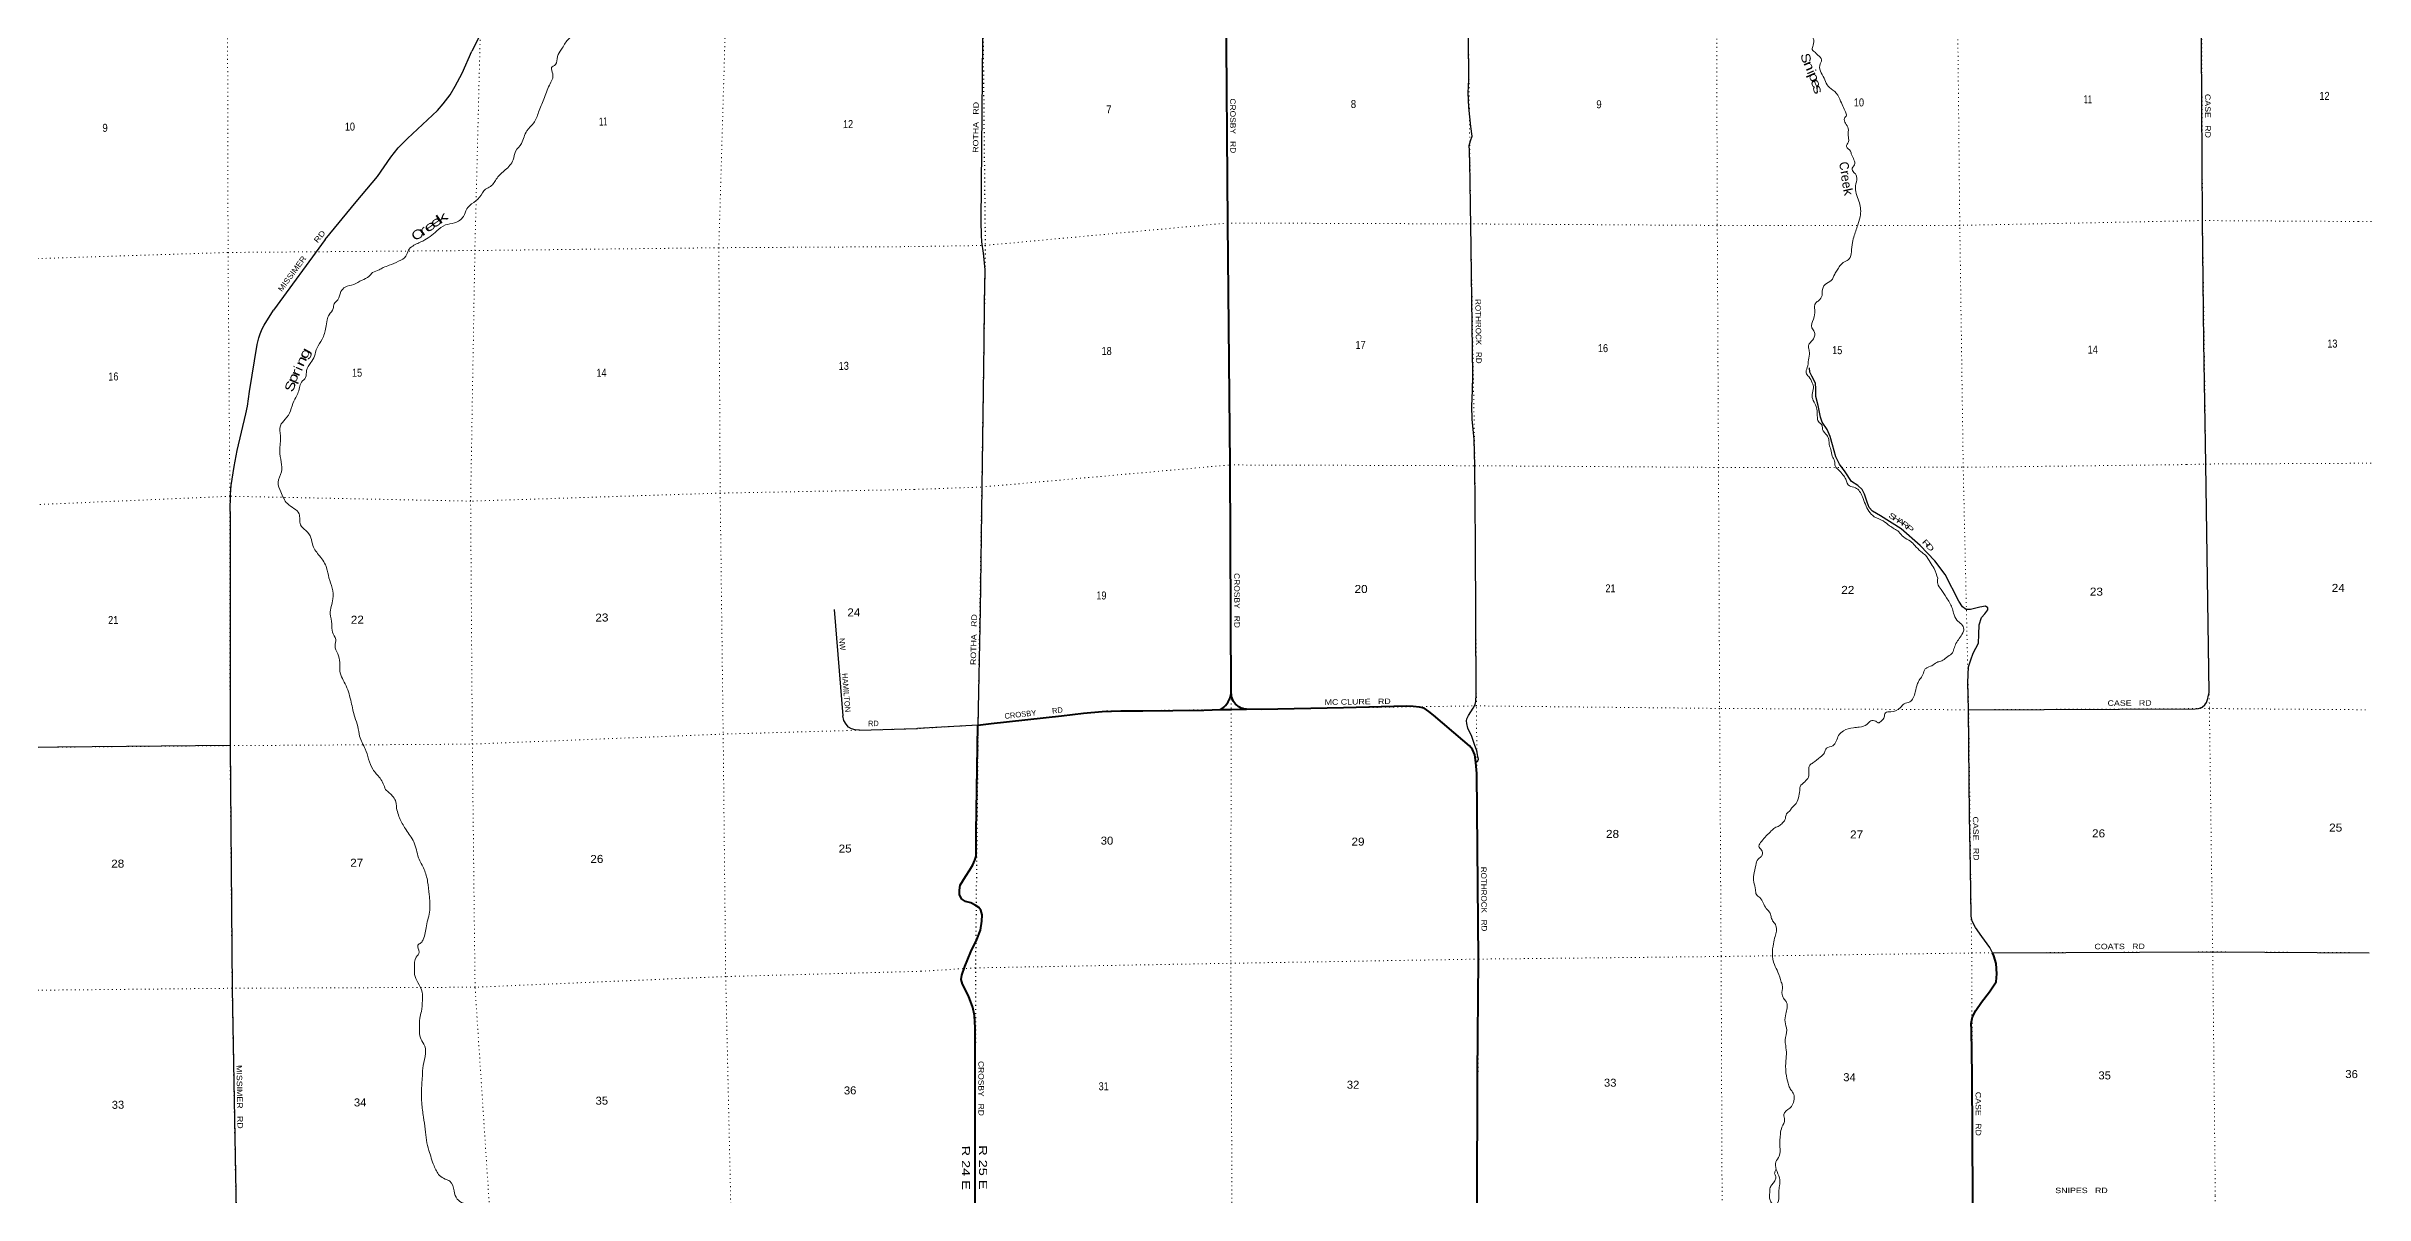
# Model space of a CAD drawing. Header units: feet. Extents: x 245918 to 509309, y -547785 to -360805.
# Drawn here: x 297613 to 348309, y -435952 to -410830 of the extents above; entities that cross this region are included whole.
import ezdxf
from ezdxf.enums import TextEntityAlignment as Align

# ---------------------------------------------------------------- set-up
doc = ezdxf.new("R2010")
doc.units = ezdxf.units.FT
doc.header["$LTSCALE"] = 60
doc.linetypes.add('DOTTED', pattern=[1.5, 0.3, -1.2])
for name, color, linetype, lineweight in [('26', 7, 'Continuous', 40), ('27', 7, 'Continuous', 13), ('29', 7, 'Continuous', 25), ('39', 7, 'Continuous', 13), ('6', 7, 'DOTTED', 25), ('7', 7, 'DOTTED', 13)]:
    doc.layers.add(name, color=color, linetype=linetype, lineweight=lineweight)
doc.layers.add('30', color=7, linetype='Continuous')
doc.layers.add('41', color=7, linetype='Continuous')

msp = doc.modelspace()

# ---------------------------------------------------------------- linework, layer by layer
at = {"layer": '26'}
for points in [[(323523.87, -424982.69), (323497.79, -419987.83), (323447.07, -414695.38), (323414.96, -409839.66)], [(323287.47, -425341.35), (323312.47, -425325.35), (323322.29, -425319.07), (323362.02, -425287.96), (323398.27, -425252.86), (323430.66, -425214.17), (323458.83, -425172.3), (323482.47, -425127.72), (323501.31, -425080.91), (323515.17, -425032.39), (323523.87, -424982.69)], [(323287.47, -425341.35), (323520.14, -425340.44), (323855.12, -425333.98)], [(323855.12, -425333.98), (323849.27, -425333.5), (323812.23, -425328.19), (323775.94, -425319.04), (323740.8, -425306.15), (323707.21, -425289.65), (323675.52, -425269.74), (323646.09, -425246.62), (323619.24, -425220.55), (323595.26, -425191.81), (323574.41, -425160.73), (323556.93, -425127.64), (323543, -425092.9), (323532.78, -425056.9), (323526.38, -425020.03), (323523.87, -424982.69)], [(328905.07, -436233.69), (328913.07, -433325.32), (328933.26, -430798.9), (328897.96, -426738.7), (328871.76, -426495.3), (328848.5, -426328.36), (328796.93, -426209.53), (328733.11, -426132.85), (328589.31, -426007.56), (327946.1, -425461.83), (327848.22, -425380.97), (327742.25, -425312.13), (327640.09, -425283.51), (327499.76, -425270.79), (327359.37, -425268.12), (325979.31, -425299.79), (324186.04, -425337.56), (323855.12, -425333.98)], [(317921.45, -436334.6), (317924.92, -433519.77), (317923.41, -432861.02), (317925.56, -432305.03), (317908.36, -432029.49), (317876.82, -431858.22), (317775.78, -431600.47), (317648.63, -431348.62), (317621.06, -431241.96), (317629.54, -431147.54), (317696.62, -430960.93), (317832.54, -430641.99), (317960.22, -430367.22), (318043.42, -430166.62), (318070.47, -429965.75), (318075.12, -429833.12), (318047.53, -429730.48), (318007.72, -429667.98), (317927.72, -429619.37), (317827.69, -429566.64), (317715.52, -429535.96), (317627.56, -429477.25), (317579.87, -429384.57), (317578.33, -429288.09), (317598.91, -429177.63), (317712.14, -428989.23), (317807.11, -428842.96), (317871.83, -428732.71), (317916.42, -428634.44), (317948.95, -428544.14), (317947.74, -428379.32), (317947.47, -428019.54), (317984.82, -425678.12), (318277.8, -425647.34), (319814.99, -425473.7), (320292.62, -425417.66), (320703.97, -425379.41), (321107.16, -425369.25), (321590.55, -425365.5), (322246.42, -425362.57), (322922.4, -425349.68), (323287.47, -425341.35)], [(339503.62, -443874.3), (339601.94, -441534.18), (339740.96, -435991.38), (339723.64, -433342.18), (339710.4, -432343.17), (339705.03, -432208.48), (339735.84, -432059.89), (339808.69, -431925.57), (339933.92, -431743.25), (340103.51, -431512.91), (340252.99, -431292.52), (340267.86, -431119.73), (340250.89, -430894.54), (340203.58, -430723.47), (340173.59, -430663.17)]]:
    msp.add_lwpolyline(points, dxfattribs=at)
at = {"layer": '29'}
for p, q in [((307368.76, -410038.61), (306918.27, -410933.58)), ((303710.17, -415053.66), (302577.16, -416598.77)), ((301631.02, -421009.79), (301629.75, -426128.61)), ((314838.96, -423147.35), (315028.32, -425475.06)), ((315394.58, -425789.07), (316665.82, -425755.87)), ((317984.82, -425678.12), (316665.82, -425755.87))]:
    msp.add_line(p, q, dxfattribs=at)
for points in [[(339649.85, -425344.22), (344599.86, -425319.73), (344676.24, -425315.69), (344758.35, -425287.73), (344817.94, -425236.94), (344848.22, -425181.26), (344874.83, -425118.5), (344888.51, -425062.82), (344909.02, -424963.18), (344836.39, -419967.96), (344791.1, -417296.51), (344763.77, -414641.23), (344736.41, -409502.41)], [(318091.41, -409892.76), (318049.93, -414661.86), (318054.5, -414961.36), (318065.84, -415106.13), (318100.74, -415355.53), (318135.13, -415711.46), (318123.57, -416445.04), (318111.28, -417331.37), (318068.07, -420470.71), (318035.08, -423155.86), (317984.79, -425684.14)], [(328871.76, -426495.3), (328920.05, -426463.37), (328932.26, -426427.25), (328922.42, -426389.01), (328910.69, -426326.65), (328904.93, -426272.35), (328889.13, -426222.03), (328849.49, -426123.35), (328782.25, -425926.06), (328700.87, -425748.8), (328673.28, -425646.16), (328671.57, -425585.85), (328675.79, -425541.66), (328714.25, -425469.48), (328817.3, -425311.18), (328859.82, -425226.96), (328876.18, -425162.72), (328882.95, -425005.98), (328862.8, -421695.48), (328852.89, -420005.07), (328833.61, -419428.12), (328789.59, -418989.74), (328784.96, -418702.29), (328798.63, -418362.68), (328810.27, -418027.07), (328762.05, -414714.44), (328755.69, -414368.69), (328752.64, -413753.63), (328731.67, -413110.35), (328728.18, -413001.79), (328758.78, -412895.41), (328791.36, -412793.06), (328762.3, -412581.87), (328718.19, -412161.59), (328705.68, -411843.95), (328721.1, -411558.61), (328701.91, -409759.51)], [(303710.17, -415053.66), (304389.07, -414228.13), (304855.11, -413680.07), (305149.45, -413254.71), (305308.89, -413052.26), (305509.2, -412845.71), (306163.3, -412232.21), (306294.12, -412087.02), (306441.28, -411888.65), (306551.67, -411700.51), (306702.92, -411414.21), (306918.27, -410933.58)], [(301631.02, -421009.79), (301641.88, -420637.16), (301658.24, -420438.8), (301723.64, -420019.57), (301789.05, -419669.88), (301977.11, -418868.24), (302013.9, -418700.55), (302058.87, -418377.44), (302222.39, -417354.94), (302259.18, -417203.61), (302287.79, -417119.76), (302332.76, -417011.38), (302377.74, -416929.58), (302577.16, -416598.77)], [(340173.59, -430663.17), (340112.19, -430542.14), (339936.83, -430306.15), (339799.41, -430104.5), (339723.86, -429965.46), (339704.56, -429855.65), (339690.85, -428816.19), (339670.79, -427659.79), (339649.85, -425344.22), (339633.82, -424749.03), (339649.4, -424405.38), (339697.8, -424250.49), (339752.08, -424108.58), (339863.48, -423883.99), (339874.41, -423695.11), (339877.42, -423488.1), (339932.34, -423327.56), (340002.96, -423241.47), (340071.55, -423159.38), (340071.77, -423113.16), (340019.8, -423076.73), (339897.36, -423096.25), (339692.53, -423147.54), (339594.24, -423149.09), (339512.3, -423088.4), (339436.67, -422967.45), (339138.62, -422385.17), (338907.4, -422086.6), (338590.13, -421747.43), (338172.67, -421387.69), (337718.77, -421100.13), (337548.77, -420998.83), (337474.93, -420922.11), (337431.38, -420803.31), (337372.05, -420628.17), (337318.41, -420521.39), (337226.56, -420436.53), (337090.58, -420351.47), (336949.21, -420137.75), (336827.68, -419968.34), (336746.21, -419809.17), (336671.26, -419547.52), (336622.01, -419362.37), (336554.52, -419215.33), (336449, -419054.03), (336411.44, -418939.29), (336358.52, -418683.78), (336311.31, -418492.61), (336310.13, -418319.75), (336298.67, -418201.1), (336219.2, -418043.95), (336177.49, -417959.34), (336169.91, -417866.84)], [(315394.58, -425789.07), (315302.21, -425785.46), (315222.49, -425763.98), (315157.09, -425722.06), (315099.85, -425657.64), (315054.88, -425578.91), (315028.32, -425475.06)], [(301629.75, -426128.61), (296337.19, -426175.48), (291137.85, -426169.62)], [(301629.75, -426128.61), (301675.23, -431446.53), (301768.36, -436721.6), (301811.96, -442049.61)], [(340174.32, -430663.41), (344987.54, -430641.53), (348409.25, -430659.74)]]:
    msp.add_lwpolyline(points, dxfattribs=at)
at = {"layer": '39'}
for points in [[(309879.22, -410005.06), (309672.32, -410223.05), (309409.74, -410413.47), (309178.87, -410571.31), (309017.72, -410686.02), (308877.75, -410894.95), (308789.37, -411054.95), (308745.3, -411228.46), (308661.83, -411295.9), (308687.49, -411428.28), (308616.22, -411676.53), (308489.49, -411985.83), (308378.53, -412270.8), (308270.97, -412505.45), (308122.57, -412680.31), (308059.94, -412811.83), (308003.44, -412953.32), (307871.09, -413127.98), (307823.15, -413313.59), (307649.2, -413533.02), (307468.75, -413712.33), (307326.47, -413895.15), (307216.85, -413956.9), (307088.49, -414129.49), (306913.7, -414278.56), (306810.65, -414386.47), (306732.38, -414552.38), (306541.42, -414691.6), (306339.32, -414738.47), (306152.25, -414867.59), (305845.9, -415088.75), (305624.48, -415198.21), (305531.3, -415291.92), (305474.68, -415423.35), (305317.47, -415531.98), (305111.84, -415619.11), (304980.03, -415671.1), (304892.31, -415718.49), (304746.58, -415780.71), (304667.32, -415864.19), (304515.81, -415946.59), (304336.31, -416037.41), (304150.41, -416096.13), (304055.29, -416195.9), (303985.21, -416375.77), (303903.99, -416463.3), (303885.18, -416568.1), (303796.51, -416703.98), (303755.65, -416811.08), (303723.61, -416984.43), (303644.38, -417238.82), (303532.27, -417427.28), (303474.24, -417609.01), (303399.67, -417748.73), (303303.41, -417920.9), (303283.16, -418073.98), (303194.09, -418175.68), (303112.83, -418428.09), (303022.47, -418590.13), (302952.79, -418804.18), (302838.62, -418988.65), (302729.94, -419128.81), (302732.58, -419349.96), (302718.46, -419679.91), (302749.48, -419924.83), (302754.08, -420141.93), (302680.54, -420368.1), (302743.25, -420578.41), (302884.75, -420833.95), (303138.21, -421055.85), (303173.22, -421298.7), (303285.02, -421419.9), (303399.29, -421579.27), (303441.5, -421753.66), (303588.66, -421978.96), (303742.27, -422240.37), (303792.99, -422454.86), (303863.96, -422685.18), (303880.82, -422920.22), (303820.49, -423244.74), (303857.23, -423465.45), (303869.4, -423644.25), (303941.54, -423804.17), (303927.15, -423943.1), (303985.46, -424121.3), (304031.85, -424309.71), (304034.09, -424496.68), (304166.35, -424818.69), (304279.01, -425179.17), (304359.14, -425503.87), (304423.78, -425708.12), (304464.47, -425922.75), (304584.16, -426200.69), (304661.08, -426424.89), (304749.99, -426644.92), (304910.86, -426841.89), (305030.19, -427089.67)], [(336297.45, -410961.24), (336231.55, -410900.63), (336250.06, -410806.25), (336252.79, -410655.52), (336147.38, -410470.1), (336108.03, -410311.13), (336032.35, -410200.23), (336020.88, -410083.59), (336015.54, -409942.87), (335941.85, -409836), (335864.1, -409737.14), (335860.29, -409694.92), (335867.88, -409647.76)], [(338973.76, -422466.8), (338894.55, -422255.38), (338810.99, -422114.29), (338703.41, -421965.04), (338605.53, -421882.17), (338473.78, -421750.9), (338375.97, -421653.96), (338225.98, -421562.81), (338120.23, -421449.75), (337920.28, -421320.17), (337780.41, -421210.97), (337586.3, -421119.61), (337468.54, -421000.46), (337391.05, -420847.34), (337325.65, -420684.23), (337264.05, -420565.35), (337172.17, -420486.53), (337043.99, -420447.73), (336962.47, -420300.62), (336900.77, -420201.84), (336805.01, -420094.86), (336733.21, -420010.11), (336717.69, -419901.49), (336668.06, -419794.73), (336636.68, -419647.86), (336599.09, -419539.14), (336593.59, -419432.59), (336549.91, -419339.92), (336456.28, -419208.84), (336444.64, -419126.37), (336364.84, -419037.56), (336341.24, -418940.97), (336339.74, -418834.43), (336314.28, -418707.69), (336252.73, -418578.76), (336225.3, -418443.96), (336256.09, -418297.38), (336230.52, -418192.74), (336152.96, -418055.7), (336095.17, -417977.04), (336121.81, -417858.58), (336148.7, -417689.87), (336167.54, -417527.15), (336159.77, -417474.85), (336148.2, -417378.32), (336190.65, -417308.17), (336257.24, -417226.08), (336274.03, -417071.39), (336224.27, -416990.76), (336255.3, -416795.94), (336286.25, -416615.19), (336280.75, -416508.64), (336307.13, -416444.44), (336375.6, -416388.49), (336444.29, -416284.29), (336446.76, -416187.83), (336511.65, -416041.41), (336646.47, -415949.59), (336721.32, -415817.28), (336773.9, -415727.08), (336834.52, -415634.91), (336937.26, -415540.93), (337035.84, -415479.09), (337084.72, -415324.55), (337109.77, -415119.65), (337148.61, -414969.09), (337234.11, -414706.19), (337285.18, -414513.47), (337250.51, -414217.85), (337193.15, -414050.75), (337177.91, -413881.84), (337202.84, -413703.07), (337185.11, -413636.66), (337125.26, -413570.05), (337101.43, -413521.7), (337152.05, -413421.44), (337142.55, -413312.86), (337088.95, -413198.04), (337065.25, -413121.55), (336979.47, -413024.66), (337022.11, -412916.33), (337014.75, -412779.62), (337015.48, -412626.86), (336955.86, -412514.02), (336936.33, -412403.38), (336976.72, -412345.29), (336957.07, -412262.79), (336899.48, -412141.92), (336834.04, -411986.84), (336720.53, -411817.47), (336574.67, -411702.21), (336505.14, -411565.21), (336427.67, -411408.07), (336394.34, -411249.12), (336435.06, -411122.69), (336353.33, -411019.79), (336297.45, -410961.24)], [(335668.36, -432880.85), (335649.21, -432691.82), (335637.78, -432567.15), (335670.91, -432350.23), (335635.67, -432171.18), (335652.56, -431996.4), (335669.8, -431749.25), (335618.02, -431672.63), (335568.34, -431575.92), (335579.24, -431395.07), (335553.62, -431302.49), (335478.45, -431085.06), (335401.02, -430919.88), (335358.04, -430682.5), (335381.17, -430461.52), (335418.02, -430304.92), (335446.67, -430186.46), (335435.21, -430067.82), (335377.47, -429979.11), (335333.79, -429888.46), (335308.16, -429795.88), (335224.43, -429688.96), (335154.83, -429566.02), (335083.17, -429453.12), (335007.27, -429386.44), (334989.73, -429279.83), (334952.43, -429112.82), (334951.2, -428952.02), (334994.3, -428749.22), (335045.11, -428608.76), (335089.4, -428574.8), (335135.79, -428520.75), (335120.26, -428414.15), (335064.53, -428325.45), (335119.18, -428223.2), (335224.07, -428099.08), (335334.88, -427995.09), (335413.45, -427923.1), (335505.91, -427883.34), (335582.44, -427817.37), (335630.88, -427755.29), (335669.63, -427620.8), (335744.19, -427548.8), (335788.65, -427478.66), (335851.09, -427424.68), (335928.05, -427270.28), (335954.89, -427111.62), (335965.32, -427027.25), (336066.14, -426917.18), (336144.84, -426817.06), (336153.57, -426670.37), (336178.18, -426557.93), (336244.63, -426503.97), (336403.66, -426382.12), (336494.38, -426286.07), (336538.99, -426185.78), (336677.64, -426132.17), (336754.35, -426030.02), (336807.08, -425909.67), (336911.88, -425803.64), (337132.83, -425736.34), (337259.27, -425720.86), (337426.02, -425663.36), (337508.63, -425585.36), (337620.89, -425595.94), (337674.88, -425630.36), (337743.29, -425586.47), (337801.83, -425508.36), (337830.37, -425412.01), (337948.82, -425388.45), (338159.88, -425292.97), (338240.49, -425212.95), (338361.02, -425173.32), (338480.39, -424958.82), (338533.44, -424772.15), (338584.04, -424675.91), (338650.71, -424575.72), (338701.46, -424451.35), (338751.75, -424419.42), (338872.36, -424363.72), (338978.98, -424297.89), (339061.32, -424276.17), (339161.98, -424198.26), (339276.69, -424118.4), (339329.35, -424012.12), (339372.03, -423895.74), (339444.77, -423783.53), (339519.56, -423663.29), (339544.01, -423585.01), (339492.4, -423472.21), (339392.55, -423383.3), (339317.08, -423228.18), (339285.56, -423109.44), (339164.26, -422891.8), (339046.78, -422714.37), (338973.18, -422587.39), (338973.76, -422466.8)], [(305030.19, -427089.67), (305196.65, -427250.37), (305258.18, -427362.17), (305269.41, -427462.57), (305353.04, -427745), (305482.17, -427972.54), (305649.85, -428235.78), (305754.31, -428582.28), (305873.72, -428836.1), (305951.17, -429104.53), (305986.66, -429387.59), (305996.71, -429725.27), (305924.63, -430074.07), (305853.93, -430370.58), (305804.62, -430441.6), (305737.03, -430494.76), (305768.91, -430643.14), (305698.05, -430758.68), (305666.57, -430978.27), (305666.43, -431135.11), (305736.76, -431311.14), (305829.61, -431525.08), (305835.76, -431703.96), (305814.54, -431943.52), (305778.18, -432090.78), (305772.99, -432328.12), (305791.34, -432520.92), (305867.2, -432656.66), (305907.77, -432861.24), (305854.75, -433125.34), (305835.47, -433358.84), (305815.48, -433700.93), (305824.42, -433946.13), (305858.19, -434253.34), (305899.53, -434522.25), (305924.46, -434761.21), (305979.28, -434983.69), (306091.68, -435322.04), (306210.53, -435529.62), (306333.89, -435610.45), (306438.82, -435659.35), (306529.63, -435871.31), (306595.95, -436047.39), (306733.47, -436138.1), (306917.26, -436238.25), (306955.46, -436412.69), (306974.13, -436447.21)], [(335594.14, -445372.37), (335524.22, -445313.75), (335502.47, -445249.33), (335528.85, -445185.14), (335555.16, -445137.02), (335567.4, -445092.86), (335523.47, -445052.45), (335352, -444840.6), (335286.1, -444782), (335242.43, -444687.32), (335228.7, -444622.94), (335182.75, -444584.54), (335078.59, -444557.91), (335036.66, -444517.52), (335025.04, -444433.04), (335003.52, -444320.38), (334894.18, -444116.86), (334832.8, -443951.76), (334733.86, -443673.92), (334656.53, -443488.64), (334603.19, -443319.55), (334562.32, -443060.07), (334563.21, -442875.16), (334579.97, -442726.5), (334498.34, -442601.5), (334465.14, -442416.43), (334442.22, -442177.13), (334440.94, -442026.38), (334493.81, -441875.88), (334572.68, -441741.59), (334631.55, -441595.14), (334624.04, -441488.58), (334680.86, -441352.17), (334743.96, -441159.51), (334772.89, -440984.78), (334825.71, -440844.33), (334892.63, -440691.89), (334992.04, -440457.2), (335090.93, -440331.04), (335169.8, -440196.74), (335162.33, -440082.14), (335100.92, -439923.06), (335089.01, -439896.88), (335059.27, -439824.38), (335087.9, -439709.95), (335150.66, -439589.65), (335181.05, -439525.47), (335149.22, -439473.06), (335141.36, -439438.85), (335187.9, -439352.65), (335222.7, -439208.09), (335241.22, -439109.69), (335247.83, -438987.12), (335222.21, -438892.53), (335124.75, -438723.23), (335129.38, -438594.62), (335139.68, -438538.39), (335088.18, -438403.48), (335040.84, -438238.44), (335051.31, -438146.03), (335027.99, -437991.15), (334976.31, -437894.43), (334906.43, -437827.77), (334856.56, -437771.26), (334851.14, -437648.63), (334833.67, -437527.95), (334835.92, -437475.7), (334927, -437305.28), (335000.05, -437130.76), (335060.86, -436996.38), (335127.6, -436882.13), (335212.62, -436719.72), (335257.35, -436595.32), (335306.08, -436470.93), (335348.63, -436382.69), (335397.26, -436280.41), (335488.44, -436087.89), (335499.47, -435880.92), (335514.09, -435760.39), (335512.93, -435583.51), (335443.62, -435400.27), (335436.39, -435235.42), (335507.2, -435109.13), (335524.22, -434906.2), (335533.62, -434620.83), (335566.4, -434476.27), (335625.37, -434309.72), (335609.85, -434201.11), (335626.1, -434158.98), (335773.16, -434025.01), (335825.92, -433898.63), (335828.59, -433759.96), (335762.9, -433657.14), (335719.2, -433568.49), (335664.08, -433353.17), (335649.39, -433071.71), (335668.36, -432880.85)], [(335348.63, -436382.69), (335355.26, -436254.09), (335357.65, -436175.71), (335313.94, -436089.07), (335294.26, -436010.59), (335298.74, -435914.14), (335311.36, -435791.59), (335365.91, -435709.44), (335422.46, -435629.31), (335434.84, -435557.01), (335407.1, -435486.53), (335429.46, -435424.32), (335443.62, -435400.27)]]:
    msp.add_spline(points, degree=3, dxfattribs=at)
at = {"layer": '6'}
msp.add_lwpolyline([(318091.41, -409892.76), (318091.53, -410189.91), (318143.68, -415184.89), (318068.07, -420470.71), (317984.82, -425678.12), (317931.15, -430990.17), (317921.45, -436334.6), (317963.35, -441791.82), (317980.11, -443637.89)], dxfattribs=at)
at = {"layer": '7'}
for points in [[(339503.83, -443873.86), (339601.94, -441534.18), (339740.96, -435991.38), (339716.48, -430664.89), (339649.85, -425344.22), (339531, -420039.39), (339456.22, -414746.83), (339402.93, -409589.16)], [(344743.28, -409502.29), (344763.77, -414641.23), (344836.39, -419967.96), (344914.92, -425316.82), (344987.54, -430641.53), (345044.03, -435984.26), (344967.4, -441483.13), (344727.43, -446906.93), (344461.28, -452449.07), (344516.21, -454290.71)], [(301575.32, -410115.29), (301587.11, -415339.31), (301626.77, -420673.4), (301629.75, -426128.61), (301675.11, -431436.48), (301768.36, -436721.6), (301811.96, -442049.61), (301820.29, -443027.5)], [(307206.17, -443510.87), (307179.51, -441897.19), (307319.37, -436474.3), (306988.02, -431413.47), (306928.49, -426095.73), (306891.06, -420779.71), (306984.06, -415297.11), (307114.75, -410042)], [(312472.93, -410017.63), (312318.58, -415235.61), (312348.62, -420604), (312413.61, -425875.42), (312468.96, -431179.14), (312585.87, -436429.78), (312577, -441732.32), (312618.66, -444586.89)], [(323415.77, -409841.82), (323447.07, -414695.38), (323497.79, -419987.83), (323522.15, -425338.44), (323515.46, -430889.91), (323541.62, -436284.75), (323575.11, -441822.33), (323491.04, -445245.42)], [(328934.14, -444029.69), (329049.34, -441675.32), (328905.07, -436233.69), (328933.26, -430798.9), (328885.74, -425259.24), (328852.89, -420005.07), (328762.05, -414714.44), (328701.91, -409759.51)], [(334136.99, -409673.61), (334153.18, -414747.92), (334179.82, -420042.27), (334204.56, -425314.5), (334236.58, -430741.53), (334258.58, -436166.5), (334324.23, -441690.17), (334059.01, -447198.2), (333834.09, -452668.24), (333879.95, -455390.86)], [(348169.15, -414662.48), (344763.77, -414641.23), (339456.22, -414746.83), (334153.18, -414747.92), (328762.05, -414714.44), (323447.07, -414695.38), (318143.68, -415184.89), (316520.76, -415211.24)], [(348169.15, -414662.48), (350076.83, -414641.99), (355400.74, -414611.43), (361079.79, -414590.62), (366407.51, -414547.94), (371648.41, -414587.19), (376990.75, -414578.41), (379824.36, -414538.92)], [(284867.24, -415370.65), (285607.68, -415360.62), (290937.16, -415543.27), (296251.9, -415511.41), (301587.11, -415339.31), (306984.06, -415297.11), (312318.58, -415235.61), (316520.76, -415211.24)], [(316593.85, -420524.08), (318068.07, -420470.71), (323497.79, -419987.83), (328852.89, -420005.07), (334179.82, -420042.27), (339531, -420039.39), (344417.14, -419980.05), (344836.39, -419967.96), (348249.17, -419950.98)], [(379912.18, -419859.19), (376831.81, -419864.48), (371519.64, -419871.5), (365842.43, -419889.48), (360538.49, -419915.66), (355242.64, -419945.72), (350160.58, -419929.76), (348249.17, -419950.98)], [(316593.85, -420524.08), (312348.62, -420604), (306891.06, -420779.71), (301626.77, -420673.4), (296490.8, -420895.18), (291011.62, -420935.21), (285680.66, -420796.82), (284934.08, -420768.53)], [(348330.77, -425343.63), (344914.92, -425316.82), (339649.85, -425344.22), (334204.56, -425314.5), (328885.74, -425259.24), (323522.15, -425338.44), (320788.25, -425369.76), (317984.82, -425678.12), (316665.82, -425755.87)], [(285001.18, -426188.68), (285666.85, -426189.91), (290903.5, -426165.88), (296337.19, -426175.48), (301629.75, -426128.61), (306928.49, -426095.73), (312413.61, -425875.42), (316665.82, -425755.87)], [(316738.85, -431065.4), (317931.15, -430990.17), (323515.46, -430889.91), (328933.26, -430798.9), (334236.58, -430741.53), (339716.48, -430664.89), (344987.54, -430641.53), (348411.22, -430659.72)], [(316738.85, -431065.4), (312468.96, -431179.14), (306988.02, -431413.47), (301675.11, -431436.48), (296354.54, -431489.75), (290952.47, -431439.53), (285772.89, -431531.95), (285067.34, -431533.63)]]:
    msp.add_lwpolyline(points, dxfattribs=at)

# ---------------------------------------------------------------- texts
at = {"layer": '27'}
for s, rotation, width, p in [('CROSBY   RD', 270.369, 1.15, (323505.72, -413169.32)), ('CROSBY   RD', 270.261, 1.15, (323593.23, -423553.14)), ('RD', 6.277, 0.85, (319846.36, -425402.94))]:
    msp.add_text(s, height=120, rotation=rotation, dxfattribs=dict(at, width=width)).set_placement(p, align=Align.RIGHT)
for s, rotation, width, p in [('MC CLURE   RD', 0.846, 1.2, (325567.58, -425238.23)), ('ROTHROCK   RD', 270.491, 1.1, (328985.94, -428779.3)), ('CROSBY   RD', 270.131, 1.15, (317993.79, -433028.16)), ('CASE   RD', 270.263, 1.2, (339800.44, -433702.22))]:
    msp.add_text(s, height=120, rotation=rotation, dxfattribs=dict(at, width=width)).set_placement(p)
msp.add_text('CROSBY', height=120, rotation=6.445, dxfattribs=at).set_placement((319267.21, -425465.13), align=Align.RIGHT)
at = {"layer": '30'}
for s, rotation, width, p in [('ROTHA   RD', 89.502, 1.2, (318002.68, -412046.22)), ('CASE   RD', 270.305, 1.2, (344824.15, -412834.3)), ('ROTHROCK   RD', 270.834, 1.1, (328880.85, -417771.89)), ('ROTHA   RD', 88.86, 1.2, (317962.72, -423253.44)), ('CASE   RD', 0.283, 1.2, (343651.37, -425253.75))]:
    msp.add_text(s, height=120, rotation=rotation, dxfattribs=dict(at, width=width)).set_placement(p, align=Align.RIGHT)
for s, rotation, width, p in [('RD', 50.567, 1.25, (303542.83, -415141.81)), ('MISSIMER', 53.748, 1.15, (302764.22, -416207.23)), ('NW', 274.651, 0.8, (314949.47, -423780.28)), ('RD', 1.61, 0.8, (315584.49, -425706.34)), ('CASE   RD', 270.994, 1.2, (339741.17, -427680.98)), ('COATS   RD', 0.26, 1.2, (342401.58, -430583.28)), ('MISSIMER   RD', 271.011, 1.2, (301770.28, -433118.37)), ('SNIPES   RD', 0.077, 1.2, (341545.64, -435918.96))]:
    msp.add_text(s, height=120, rotation=rotation, dxfattribs=dict(at, width=width)).set_placement(p)
for s, rotation, width, p in [('S', 327.644, 1.4, (337948.85, -421163.02)), ('H', 327.644, 1.25, (338042.23, -421222.19)), ('A', 327.644, 1.45, (338134.93, -421279.94)), ('R', 325.644, 1.35, (338229.82, -421344.44)), ('P', 319.247, 1.65, (338326.21, -421426.12)), ('R', 313.089, 1.6, (338684.57, -421745.91)), ('D', 313.089, 1.6, (338762.02, -421828.71))]:
    msp.add_text(s, height=120, rotation=rotation, dxfattribs=dict(at, width=width)).set_placement(p, align=Align.CENTER)
msp.add_text('HAMILTON', height=120, rotation=274.651, dxfattribs=at).set_placement((315012.44, -424548.17))
at = {"layer": '41'}
for s, rotation, width, p in [('S', 284.712, 1.2, (335996.63, -411112.29)), ('n', 293.08, 1.4, (336073.86, -411294.81)), ('p', 294.192, 1.4, (336178.83, -411537.44)), ('i', 293.367, 1.1, (336122.8, -411427.88)), ('e', 293.032, 1.3, (336224.61, -411679.32)), ('s', 289.52, 1.4, (336261.5, -411805.44)), ('C', 281.349, 0.95, (336831.21, -413465.82)), ('r', 282.802, 1.15, (336857.8, -413615.88)), ('k', 282.573, 1.15, (336920.51, -414033.57))]:
    msp.add_text(s, height=200, rotation=rotation, dxfattribs=dict(at, width=width)).set_placement(p, align=Align.CENTER)
for rotation, p in [(281.361, (336867.63, -413729.12)), (280.736, (336892.61, -413880.57))]:
    msp.add_text('e', height=200, rotation=rotation, dxfattribs=at).set_placement(p, align=Align.CENTER)
for s, rotation, width, p in [('e', 35.872, 1.7, (305949.38, -414916.65)), ('e', 35.372, 1.65, (306084.76, -414818.65)), ('k', 34.269, 1.85, (306214.27, -414730.42)), ('C', 29.332, 1.3, (305664.48, -415094.13)), ('r', 35.78, 1.85, (305833.26, -414994.37)), ('n', 65.315, 1.45, (303228.77, -417855.47)), ('g', 61.386, 1.55, (303292.02, -417691.43)), ('S', 70.331, 1.3, (303001.81, -418408.81)), ('p', 66.877, 1.4, (303055.16, -418219.13)), ('r', 67.172, 1.45, (303133.65, -418064.93)), ('i', 66.386, 1.1, (303199.56, -417944.62))]:
    msp.add_text(s, height=200, rotation=rotation, dxfattribs=dict(at, width=width)).set_placement(p)
at = {"layer": '6', "width": 1.35}
for s, p in [('R 24 E', (317636.61, -435845.81)), ('R 25 E', (318011.58, -435837.93))]:
    msp.add_text(s, height=175, rotation=270.215, dxfattribs=at).set_placement(p, align=Align.RIGHT)
at = {"layer": '7'}
for s, width, p in [('7', 0.9, (320907.28, -412297.57)), ('8', 0.9, (326255.01, -412180.11)), ('9', 0.9, (331624.21, -412185.35)), ('10', 0.85, (337361.54, -412144.1)), ('11', 0.65, (342348.98, -412073.88)), ('12', 0.85, (347541.9, -412001.4)), ('18', 0.85, (320909.51, -417581.93)), ('17', 0.85, (326462.58, -417449.69)), ('16', 0.85, (331763.89, -417520.44)), ('15', 0.85, (336886.21, -417564.72)), ('14', 0.85, (342474.12, -417550.9)), ('13', 0.85, (347713.6, -417420.87)), ('19', 0.85, (320795.24, -422931.06)), ('20', 1.1, (326506.53, -422789.5)), ('21', 0.85, (331927.74, -422775.23)), ('22', 1.1, (337149.59, -422810.11)), ('23', 1.1, (342586.7, -422847.66)), ('24', 1.1, (347876.09, -422766.1)), ('25', 1.1, (347818.73, -428009.8)), ('30', 1.05, (320943.81, -428294.81)), ('29', 1.1, (326439.15, -428316.75)), ('28', 1.1, (332005.23, -428148.21)), ('27', 1.1, (337342.31, -428159.33)), ('26', 1.1, (342634.15, -428136.07)), ('33', 1.05, (331947.43, -433590.89)), ('34', 1.05, (337181.17, -433470.56)), ('35', 1.05, (342760.86, -433430.89)), ('36', 1.05, (348160.48, -433401.8)), ('31', 0.85, (320844.8, -433668.62)), ('32', 1.05, (326324.67, -433634.88))]:
    msp.add_text(s, height=175, rotation=359.73, dxfattribs=dict(at, width=width)).set_placement(p, align=Align.RIGHT)
for s, width, p in [('9', 0.9, (298839.56, -412700.35)), ('10', 0.85, (304141.69, -412675.12)), ('11', 0.65, (309699.07, -412562.92)), ('12', 0.85, (315036.22, -412620.35)), ('13', 0.85, (314941.91, -417909.66)), ('16', 0.85, (298969.36, -418141.34)), ('15', 0.85, (304298.26, -418058.74)), ('14', 0.85, (309643.56, -418059.43)), ('21', 0.85, (298965.91, -423468.75)), ('22', 1.1, (304271.89, -423463.44)), ('23', 1.1, (309619.33, -423415.72)), ('24', 1.1, (315129.75, -423302.41)), ('25', 1.1, (314938.09, -428469.4)), ('28', 1.1, (299031.72, -428799.35)), ('27', 1.1, (304258.98, -428779.12)), ('26', 1.1, (309509.54, -428696.83)), ('33', 1.05, (299043.83, -434074.54)), ('34', 1.05, (304340.02, -434022.44)), ('35', 1.05, (309624.16, -433984.78)), ('36', 1.05, (315054.21, -433760.31))]:
    msp.add_text(s, height=175, rotation=0.747, dxfattribs=dict(at, width=width)).set_placement(p)

doc.saveas('drawing.dxf')
